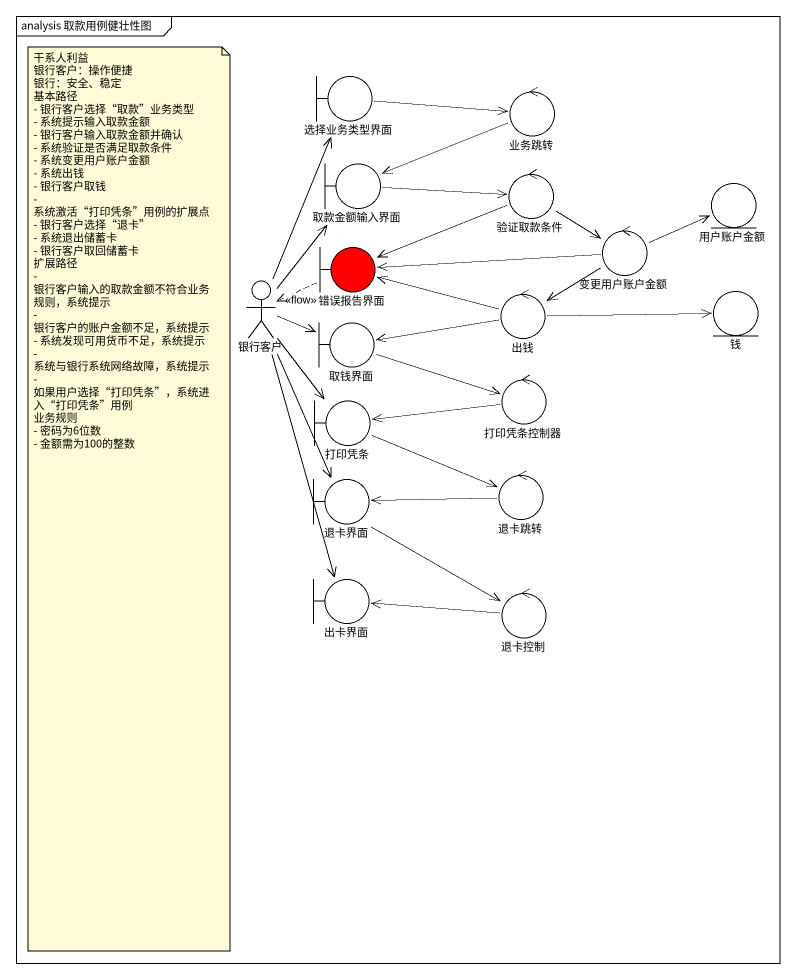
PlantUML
@startuml
mainframe analysis 取款用例健壮性图
boundary 选择业务类型界面
control 业务跳转
boundary 取款金额输入界面
control 验证取款条件
entity 用户账户金额
control 变更用户账户金额
actor 银行客户
boundary 错误报告界面 #FF0000
boundary 取钱界面
control 出钱
entity 钱
boundary 打印凭条
control 打印凭条控制器
boundary 退卡界面
control 退卡跳转
boundary 出卡界面
control 退卡控制
选择业务类型界面 -right-> 业务跳转
业务跳转 -left-> 取款金额输入界面
取款金额输入界面 -right-> 验证取款条件
验证取款条件 --> 变更用户账户金额
验证取款条件 -left-> 错误报告界面
变更用户账户金额 -right-> 用户账户金额
变更用户账户金额 --> 出钱
银行客户 -up-> 选择业务类型界面
银行客户 -up-> 取款金额输入界面
银行客户 -right-> 取钱界面
银行客户 --> 打印凭条
银行客户 --> 退卡界面
银行客户 --> 出卡界面
错误报告界面 <-right- 变更用户账户金额
错误报告界面 .left.> 银行客户 : <<flow>>
取钱界面 <-right- 出钱
取钱界面 -right-> 打印凭条控制器
出钱 -left-> 错误报告界面
出钱 -right-> 钱
打印凭条 <-right- 打印凭条控制器
打印凭条 -right-> 退卡跳转
退卡界面 <-right- 退卡跳转
退卡界面 --> 退卡控制
退卡控制 -left-> 出卡界面
note as N1
  干系人利益
  银行客户：操作便捷
  银行：安全、稳定
  基本路径
  - 银行客户选择“取款”业务类型
  - 系统提示输入取款金额
  - 银行客户输入取款金额并确认
  - 系统验证是否满足取款条件
  - 系统变更用户账户金额
  - 系统出钱
  - 银行客户取钱
  - 系统激活“打印凭条”用例的扩展点
  - 银行客户选择“退卡”
  - 系统退出储蓄卡
  - 银行客户取回储蓄卡
  扩展路径
  - 银行客户输入的取款金额不符合业务规则，系统提示
  - 银行客户的账户金额不足，系统提示
  - 系统发现可用货币不足，系统提示
  - 系统与银行系统网络故障，系统提示
  - 如果用户选择“打印凭条”，系统进入“打印凭条”用例
  业务规则
  - 密码为6位数
  - 金额需为100的整数
end note
@enduml
